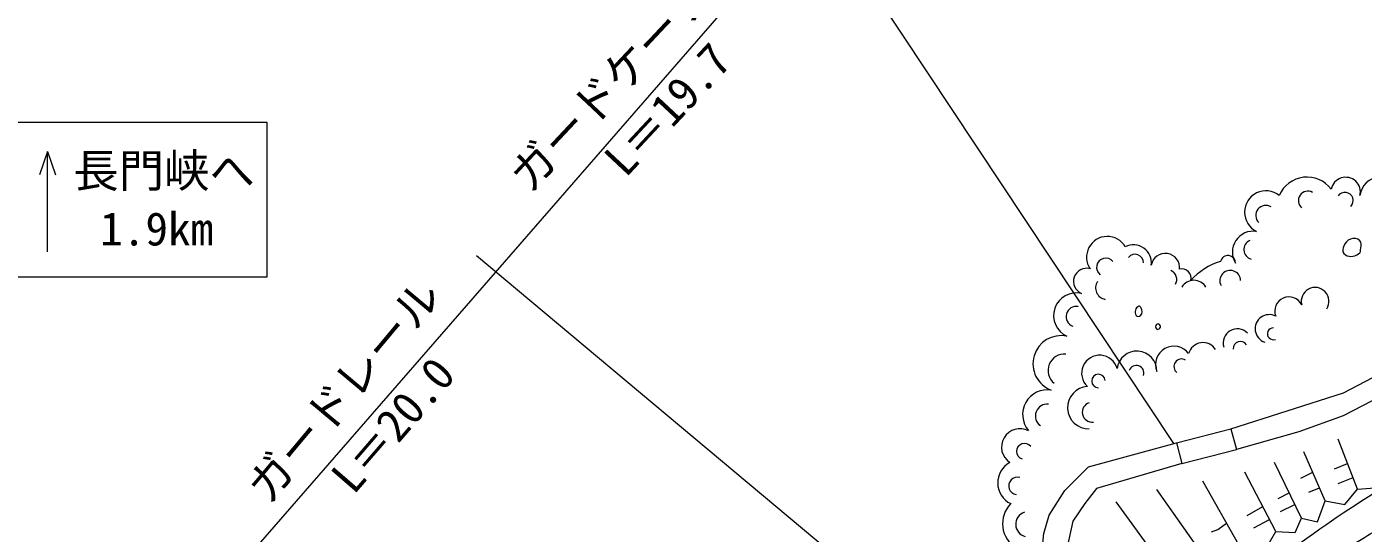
# Model space of a CAD drawing. Units: millimetres, scale not verified. Extents: x 40000 to 680000, y 20000 to 380000.
# Drawn here: x 79174 to 152808, y 292046 to 319943 of the extents above; entities that cross this region are included whole.
import ezdxf
from ezdxf.enums import TextEntityAlignment as Align

# ---------------------------------------------------------------- set-up
doc = ezdxf.new("R2010")
doc.units = ezdxf.units.MM
doc.header["$LTSCALE"] = 1000
for name, color, linetype, lineweight in [('M-BGD', 7, 'Continuous', 13), ('M-BGD-HTXT', 1, 'Continuous', 13), ('M-BMK-ROW', 7, 'Continuous', 13), ('M-STR-HTXT', 7, 'Continuous', 13)]:
    doc.layers.add(name, color=color, linetype=linetype, lineweight=lineweight)
doc.styles.add('ＭＳ ゴシック', font='')
doc.styles.get('ＭＳ ゴシック').set_extended_font_data('MS Gothic')

msp = doc.modelspace()

# ---------------------------------------------------------------- linework, layer by layer
at = {"layer": 'M-BGD'}
for p, q in [((152494, 294479), (151416, 297226)), ((150710, 293826), (149542, 296523)), ((147997, 292143), (146284, 295413)), ((149404, 292871), (147909, 295945)), ((149374, 295086), (150025, 295409)), ((151225, 295594), (151939, 295894)), ((146188, 290987), (143973, 294910)), ((149801, 294307), (150398, 294546)), ((151426, 294790), (152247, 295108)), ((144480, 290158), (141436, 294458)), ((148118, 293956), (148723, 294271)), ((142772, 288877), (139200, 293780)), ((146409, 293026), (147274, 293523)), ((148243, 293252), (149033, 293634)), ((146786, 292348), (147649, 292807))]:
    msp.add_line(p, q, dxfattribs=at)
for points in [[(145520, 297797), (151722, 299773), (156595, 302335), (157801, 302787), (163695, 304370)], [(163695, 303142), (158956, 301908), (156921, 301205), (151696, 298517), (149260, 297638), (145830, 296652)], [(133374, 284025), (135007, 286059), (135057, 290606), (135208, 292038), (135509, 293043), (136363, 294399), (137662, 295701), (142521, 297031)], [(142821, 295883), (138114, 294520), (137461, 293691), (136808, 292711), (136236, 290096), (136103, 285426), (134393, 283091)], [(136668, 285913), (137597, 284782), (138828, 285109), (139305, 286214), (140612, 286666), (141039, 287621), (142320, 287722), (142772, 288877), (144154, 289003), (144480, 290158), (145837, 290108), (146188, 290987), (147444, 291188), (147997, 292143), (149052, 292092), (149404, 292871), (150283, 292670), (150710, 293826), (151790, 293625), (152494, 294479), (153925, 294579)], [(144450, 292122), (144802, 292248), (145278, 292599)]]:
    msp.add_lwpolyline(points, dxfattribs=at)
for centre, radius, start, end in [((149711, 310001), 1663, 36.85686, 157.14567), ((151837, 310841), 811, 346.15302, 168.78937), ((153811, 310489), 1197, 20.01207, 172.39483), ((147440, 309732), 1175, 51.10519, 244.2688), ((149758, 310362), 526, 61.19571, 228.3691), ((151796, 310365), 457, 315.40491, 145.79377), ((147433, 309555), 548, 57.73491, 225.35767), ((146759, 307526), 1160, 81.55412, 211.82462), ((138704, 307254), 1140, 29.68324, 214.19366), ((140149, 306943), 987, 352.51071, 117.37044), ((146780, 307670), 550, 114.40978, 253.96006), ((138624, 306691), 510, 39.51431, 232.49586), ((140230, 306939), 470, 0.11787, 139.91592), ((141901, 306672), 787, 353.86851, 169.61262), ((145354, 306918), 420, 359.57185, 166.6057), ((137565, 305920), 720, 74.27563, 246.95534), ((142010, 306029), 523, 329.01572, 67.85418), ((142810, 306086), 518, 345.96376, 104.03624), ((145927, 303704), 3454, 106.52147, 139.21589), ((145478, 305950), 573, 1.07294, 207.62573), ((138702, 305562), 642, 147.18732, 259.91721), ((143476, 305192), 785, 32.01926, 147.98074), ((150157, 304819), 764, 327.00603, 194.40735), ((137004, 304035), 1254, 77.12832, 245.27191), ((148715, 304283), 783, 26.26249, 201.10169), ((137003, 303976), 563, 79.28494, 249.52943), ((147630, 303308), 779, 62.88688, 251.44581), ((136156, 301383), 1547, 77.92654, 249.74186), ((145869, 302523), 783, 44.51399, 197.0889), ((147855, 303031), 329, 87.5279, 290.96432), ((136351, 301011), 908, 85.07626, 230.70485), ((140331, 300978), 1097, 359.13227, 172.97736), ((142373, 301334), 1015, 36.71602, 201.53209), ((143978, 301723), 821, 32.74867, 164.59768), ((146040, 302210), 402, 32.96263, 182.52671), ((138283, 300862), 992, 14.60091, 227.3266), ((140310, 300874), 414, 341.68549, 160.79721), ((142802, 301223), 425, 58.78305, 231.06944), ((138219, 300429), 372, 4.61395, 269.08127), ((135406, 298582), 1367, 80.98411, 220.36153), ((137691, 298966), 1170, 93.99016, 270.93547), ((135396, 298505), 653, 83.50568, 234.58276), ((137872, 298711), 542, 107.3509, 276.83861), ((133898, 296789), 1020, 62.76991, 236.51386), ((134142, 296555), 436, 37.06046, 252.67116), ((133937, 294820), 1270, 118.32963, 244.21643), ((133750, 294652), 477, 73.23148, 262.36758), ((134496, 292577), 1563, 135.29178, 238.81283), ((134354, 292541), 693, 108.09934, 256.22282)]:
    msp.add_arc(centre, radius, start, end, dxfattribs=at)
for points, knots in [([(152549, 307432), (152287, 307258), (151964, 307231), (151745, 307457), (151629, 307576), (151681, 307730), (151745, 307884), (151819, 308063), (151912, 308174), (152097, 308235), (152294, 308301), (152478, 308309), (152624, 308160), (152735, 308047), (152694, 307915), (152674, 307758), (152658, 307623), (152663, 307507), (152549, 307432)], [0, 0, 0, 0, 1, 1, 1, 2, 2, 2, 3, 3, 3, 4, 4, 4, 5, 5, 5, 6, 6, 6, 6]), ([(140543, 304037), (140476, 303971), (140357, 303961), (140300, 304037), (140175, 304204), (140250, 304484), (140448, 304550), (140496, 304566), (140530, 304518), (140552, 304472), (140627, 304319), (140665, 304156), (140543, 304037)], [0, 0, 0, 0, 1, 1, 1, 2, 2, 2, 3, 3, 3, 4, 4, 4, 4]), ([(141413, 303298), (141338, 303358), (141345, 303475), (141413, 303542), (141461, 303590), (141537, 303588), (141587, 303542), (141644, 303489), (141650, 303405), (141604, 303342), (141559, 303280), (141473, 303251), (141413, 303298)], [0, 0, 0, 0, 1, 1, 1, 2, 2, 2, 3, 3, 3, 4, 4, 4, 4]), ([(150713, 289262), (151495, 289760), (151692, 289886), (152323, 290282), (152841, 290606), (153132, 290788), (153653, 291109), (154246, 291475), (154570, 291695), (155175, 292040), (155830, 292414), (156205, 292608), (156874, 292956), (157740, 293406), (158229, 293650), (159105, 294079), (160081, 294558), (160632, 294818), (161618, 295276), (162318, 295601), (162716, 295771), (163420, 296089), (164200, 296441), (164631, 296649), (165415, 296990), (166153, 297311), (166573, 297476), (167321, 297773), (168658, 298305), (169106, 298452), (170779, 299044)], [0, 0, 0, 0, 1, 1, 1, 2, 2, 2, 3, 3, 3, 4, 4, 4, 5, 5, 5, 6, 6, 6, 7, 7, 7, 8, 8, 8, 9, 9, 9, 10, 10, 10, 10]), ([(150236, 290142), (151498, 290965), (151831, 291187), (152876, 291820), (153741, 292344), (154236, 292620), (155111, 293126), (155914, 293590), (156361, 293855), (157171, 294307), (157961, 294747), (158404, 294993), (159206, 295412), (160054, 295855), (160535, 296091), (161391, 296517), (162645, 297142), (163049, 297332), (164617, 298084)], [0, 0, 0, 0, 1, 1, 1, 2, 2, 2, 3, 3, 3, 4, 4, 4, 5, 5, 5, 6, 6, 6, 6]), ([(134116, 278440), (135278, 279502), (135572, 279769), (136508, 280618), (137689, 281689), (138377, 282261), (139540, 283351), (140331, 284094), (140737, 284550), (141547, 285273), (144300, 287734), (145910, 289049), (148905, 291209), (151205, 292869), (152025, 293415), (154941, 295247)], [0, 0, 0, 0, 1, 1, 1, 2, 2, 2, 3, 3, 3, 4, 4, 4, 5, 5, 5, 5])]:
    msp.add_open_spline(points, degree=3, knots=knots, dxfattribs=at)
at = {"layer": 'M-BGD-HTXT'}
for p, q in [((142521, 297031), (145520, 297797)), ((145520, 297797), (145830, 296652)), ((142521, 297031), (142821, 295883)), ((142821, 295883), (145830, 296652))]:
    msp.add_line(p, q, dxfattribs=at)
at = {"layer": 'M-BMK-ROW'}
for p, q in [((80325, 313070), (79885, 311781)), ((80325, 307547), (80325, 313070)), ((80325, 313070), (80765, 311781))]:
    msp.add_line(p, q, dxfattribs=at)
msp.add_lwpolyline([(78496, 314684), (92408, 314684), (92408, 306148), (78496, 306148)], close=True, dxfattribs=at)
at = {"layer": 'M-STR-HTXT'}
for p, q in [((142377, 296992), (122266, 327280)), ((83912, 282186), (122653, 326698)), ((103953, 307349), (132424, 283518))]:
    msp.add_line(p, q, dxfattribs=at)

# ---------------------------------------------------------------- texts
at = {"layer": 'M-BMK-ROW', "style": 'ＭＳ ゴシック'}
for s, p in [('長門峡へ', (81741, 310553)), ('1.9km', (83219, 307346))]:
    msp.add_text(s, height=1833, dxfattribs=at).set_placement(p, align=Align.BOTTOM_LEFT)
at = {"layer": 'M-STR-HTXT', "style": 'ＭＳ ゴシック'}
for s, rotation, p in [('ガードケーブル', 46.812, (113298, 316722)), ('L＝19.7', 46.963, (115547, 314396)), ('ガードレール', 50.054, (97764, 298971)), ('L＝20.0', 49.133, (100453, 297055))]:
    msp.add_text(s, height=1833, rotation=rotation, dxfattribs=at).set_placement(p, align=Align.BOTTOM_CENTER)

doc.saveas('drawing.dxf')
